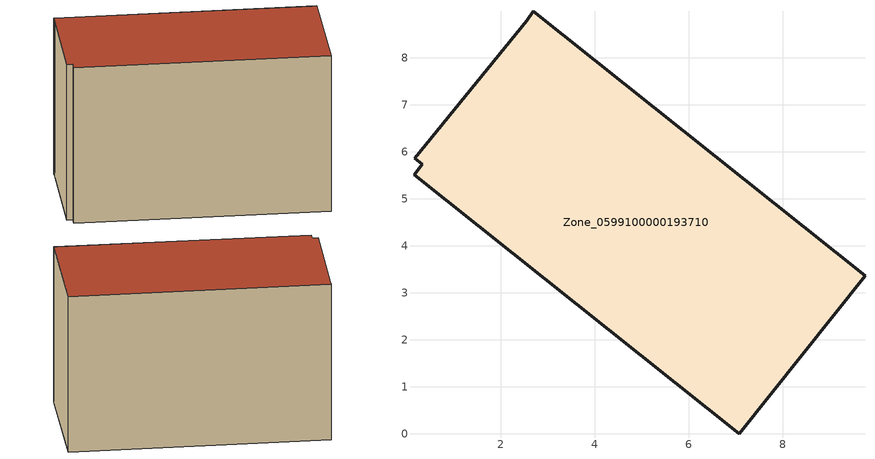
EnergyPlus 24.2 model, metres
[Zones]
Zone_0599100000193710
 floor ground (C_G): 9.75,3.36 7.07,0 0.17,5.51 0.33,5.73 0.17,5.86 2.55,8.79 2.7,8.99 z0.46
 wall outside (C_F): 7.07,0 9.75,3.36 2.7,8.99 2.55,8.79 0.17,5.86 0.33,5.73 0.17,5.51 7.07,0 z0.46:6.22
 roof outside (C_R): 0.17,5.86 0.33,5.73 0.17,5.51 7.07,0 9.75,3.36 2.7,8.99 2.55,8.79 z6.22
[BUILDING]
Pand.0599100000193710: North Axis=0; Terrain=City; Loads Convergence Tolerance Value=0.04; Temperature Convergence Tolerance Value=0.4; Solar Distribution=FullExterior; Maximum Number of Warmup Days=25; Minimum Number of Warmup Days=1
[Site:Location]
Rotterdam.The.Hague.AP_ZH_NLD Design_Conditions: Latitude=51.96; Longitude=4.45; Time Zone=1; Elevation=-4.5
[SITE:GROUNDTEMPERATURE:BUILDINGSURFACE]
18, 18, 18, 18, 18, 18, 18, 18, 18, 18, 18, 18
[MATERIAL] Thermal Absorptance=0.9; Solar Absorptance=0.7; Visible Absorptance=0.7
Name | Roughness | Thickness | Conductivity | Density | Specific Heat
G.TI.1946-1964 | MediumSmooth | 0.15 | 1 | 540 | 1210
F.TI.1946-1964 | Rough | 0.3 | 0.857143 | 1920 | 840
R.TI.1946-1964 | MediumRough | 0.2 | 0.277778 | 1500 | 1000
[CONSTRUCTION]
C_G: G.TI.1946-1964
C_F: F.TI.1946-1964
C_R: R.TI.1946-1964
[ZONE]
Zone_0599100000193710: Type=1; Multiplier=1; Ceiling Height=Autocalculate; Volume=Autocalculate; Floor Area=autocalculate; Part of Total Floor Area=Yes
[ZONEINFILTRATION:DESIGNFLOWRATE]
Infil_Zone_0599100000193710: Zone or ZoneList or Space or SpaceList=Zone_0599100000193710; Schedule=AlwaysOn; Design Flow Rate Calculation Method=Flow/Area; Flow Rate per Floor Area=0.003; Constant Term Coefficient=1; Temperature Term Coefficient=0; Velocity Term Coefficient=0; Velocity Squared Term Coefficient=0
[HVACTEMPLATE:ZONE:IDEALLOADSAIRSYSTEM]
Zone_0599100000193710: Maximum Heating Supply Air Temperature=50; Minimum Cooling Supply Air Temperature=13; Maximum Heating Supply Air Humidity Ratio=0.0156; Minimum Cooling Supply Air Humidity Ratio=0.0077; Heating Limit=NoLimit; Cooling Limit=NoLimit; Dehumidification Control Type=ConstantSensibleHeatRatio; Cooling Sensible Heat Ratio=0.7; Dehumidification Setpoint=60; Humidification Control Type=None; Humidification Setpoint=30; Outdoor Air Method=None; Outdoor Air Flow Rate per Person=0.00944; Outdoor Air Flow Rate per Zone Floor Area=0; Outdoor Air Flow Rate per Zone=0; Demand Controlled Ventilation Type=None; Outdoor Air Economizer Type=NoEconomizer; Heat Recovery Type=None; Sensible Heat Recovery Effectiveness=0.7; Latent Heat Recovery Effectiveness=0.65
[ZONECONTROL:THERMOSTAT]
ThermostatControl_Zone_0599100000193710: Zone or ZoneList=Zone_0599100000193710; Control Type Schedule=DualSetpointControlType; Control 1=Thermostat_Zone_0599100000193710; Temperature Difference Between Cutout And Setpoint=0
[THERMOSTATSETPOINT:DUALSETPOINT]
Thermostat_Zone_0599100000193710: Heating Setpoint Temperature Schedule=HeatingSetpoint_Zone_0599100000193710; Cooling Setpoint Temperature Schedule=CoolingSetpoint_Zone_0599100000193710
[SCHEDULE:COMPACT]
HeatingSetpoint_Zone_0599100000193710: Through: 12/31, For: AllDays, Until: 24:00, 21
CoolingSetpoint_Zone_0599100000193710: Through: 12/31, For: AllDays, Until: 24:00, 24
DualSetpointControlType: Through: 12/31, For: AllDays, Until: 24:00, 4
AlwaysOn: Through: 12/31, For: AllDays, Until: 24:00, 1
